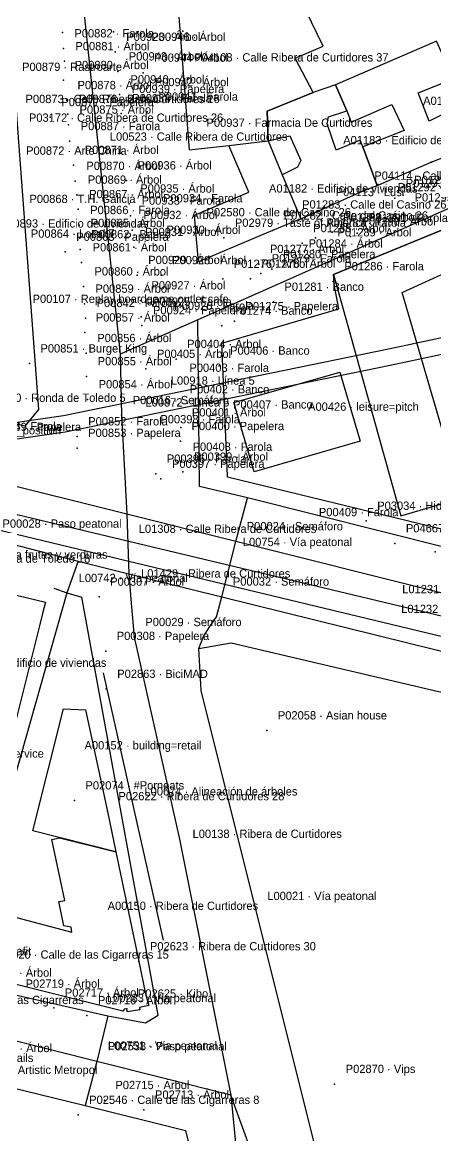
# Model space of a CAD drawing. Header units: metres. Extents: x 436207 to 441321, y 4465685 to 4475088.
# Drawn here: x 439980.8 to 440055.5, y 4472930.3 to 4473131.6 of the extents above; entities that cross this region are included whole.
import ezdxf

# ---------------------------------------------------------------- set-up
doc = ezdxf.new("R2010")
doc.units = ezdxf.units.M
for name, color, linetype, true_color in [('G_A_EDI', 7, 'CONTINUOUS', 0xa4a4a4), ('G_A_VER', 7, 'CONTINUOUS', 0x4d745d), ('G_L_EQU', 7, 'CONTINUOUS', 0x8e5aa4), ('G_L_TRA', 7, 'CONTINUOUS', 0x376b91), ('G_L_VER', 7, 'CONTINUOUS', 0x4d745d), ('G_L_VIA', 7, 'CONTINUOUS', 0x555555), ('G_P_ACC', 7, 'CONTINUOUS', 0xe68241), ('G_P_COM', 7, 'CONTINUOUS', 0xce3b37), ('G_P_DIR', 7, 'CONTINUOUS', 0x756bb1), ('G_P_EQU', 7, 'CONTINUOUS', 0x8e5aa4), ('G_P_INF', 7, 'CONTINUOUS', 0x777777), ('G_P_MOB', 7, 'CONTINUOUS', 0x268c9e), ('G_P_UMB', 7, 'CONTINUOUS', 0x9e6a39), ('G_P_VER', 7, 'CONTINUOUS', 0x4d745d), ('T_A_EDI', 7, 'CONTINUOUS', 0xa4a4a4), ('T_A_VER', 7, 'CONTINUOUS', 0x4d745d), ('T_L_TRA', 7, 'CONTINUOUS', 0x376b91), ('T_L_VER', 7, 'CONTINUOUS', 0x4d745d), ('T_L_VIA', 7, 'CONTINUOUS', 0x555555), ('T_P_ACC', 7, 'CONTINUOUS', 0xe68241), ('T_P_COM', 7, 'CONTINUOUS', 0xce3b37), ('T_P_DIR', 7, 'CONTINUOUS', 0x756bb1), ('T_P_EQU', 7, 'CONTINUOUS', 0x8e5aa4), ('T_P_INF', 7, 'CONTINUOUS', 0x777777), ('T_P_MOB', 7, 'CONTINUOUS', 0x268c9e), ('T_P_TRA', 7, 'CONTINUOUS', 0x376b91), ('T_P_UMB', 7, 'CONTINUOUS', 0x9e6a39), ('T_P_VER', 7, 'CONTINUOUS', 0x4d745d)]:
    doc.layers.add(name, color=color, linetype=linetype, true_color=true_color)

msp = doc.modelspace()

# ---------------------------------------------------------------- linework, layer by layer
at = {"layer": 'G_A_EDI'}
for points in [[(440015.2, 4473172.23), (440006.21, 4473169.87), (440009.89, 4473122.51), (440010.98, 4473108.52), (440018.15, 4473109.34), (440025.25, 4473110.14), (440025.07, 4473115.53), (440033.38, 4473118.9), (440030.15, 4473125.11), (440035.17, 4473127.31), (440022.6, 4473153.27), (440022.5, 4473153.63)], [(439959.33, 4473064.05), (439958.72, 4473073.33), (439968.75, 4473070.81), (439969.41, 4473073.37), (439964.21, 4473146.05), (439958.36, 4473149.78), (439949.26, 4473147.28), (439948.34, 4473154.88), (439965.04, 4473159.39), (439973.85, 4473161.78), (439976.39, 4473160.07), (439980, 4473111.61), (439983.74, 4473061.61), (439981.23, 4473058.6), (439971.71, 4473060.98)], [(440044.93, 4473102.09), (440054.72, 4473106.34), (440063.55, 4473109.83), (440060.55, 4473116.81), (440054.33, 4473113.74), (440052.34, 4473118.86), (440058.74, 4473121.35), (440055.67, 4473128.2), (440037.41, 4473120.32), (440039.48, 4473115.58), (440040.28, 4473113.56), (440047.6, 4473116.72), (440049.81, 4473112.06), (440042.35, 4473109.09)], [(440031.13, 4473096.06), (440042.44, 4473101.13), (440044.93, 4473102.09), (440042.35, 4473109.09), (440041.91, 4473110.26), (440037.55, 4473108.5), (440035.93, 4473113.23), (440036.17, 4473114.49), (440039.48, 4473115.58), (440037.41, 4473120.32), (440033.38, 4473118.9), (440025.07, 4473115.53), (440025.25, 4473110.14), (440029.16, 4473111.1), (440031.15, 4473106.6), (440030.54, 4473105.41), (440027.76, 4473104)], [(440012.67, 4473088.31), (440012.11, 4473094.52), (440011.94, 4473096.76), (440021.74, 4473100.88), (440018.15, 4473109.34), (440025.25, 4473110.14), (440027.76, 4473104), (440031.13, 4473096.06), (440026.06, 4473093.93)], [(440049.21, 4473042.4), (440060.31, 4473045.66), (440049.45, 4473082.74), (440059.35, 4473087.3), (440067.53, 4473056.74), (440079.04, 4473060.03), (440067.22, 4473098.35), (440037.09, 4473085.98)], [(439957.84, 4473033.5), (439961.32, 4473032.64), (439964.22, 4473031.92), (439978.22, 4473028.43), (439984.98, 4473026.76), (439984.53, 4473024.99), (439983.85, 4473022.25), (439977.57, 4472997.17), (439967.31, 4472999.72), (439961.08, 4473001.26), (439950.43, 4473003.91), (439956.69, 4473028.92), (439957.33, 4473031.45)], [(439997.7, 4472981.66), (439982.7, 4472985.44), (439988.22, 4473007.49), (439992.23, 4473007.33), (439996.19, 4472988.96)], [(439987.55, 4472984.19), (439997.7, 4472981.66), (440001.88, 4472961.83), (440003.1, 4472955.97), (440003.65, 4472953.85), (440001.98, 4472953.49), (440002.04, 4472953.09), (439999.74, 4472952.71), (439999.69, 4472953.28), (439999.2, 4472953.23), (439999, 4472952.84), (439976.01, 4472958.54), (439978.87, 4472970.01), (439989.78, 4472967.12), (439989.64, 4472968), (439988.3, 4472968.28), (439987.39, 4472972.67), (439988.46, 4472972.85), (439986.15, 4472983.89)]]:
    msp.add_lwpolyline(points, close=True, dxfattribs=at)
at = {"layer": 'G_A_VER'}
msp.add_lwpolyline([(440019.07, 4473062.84), (440038.22, 4473068.38), (440041.86, 4473055.9), (440022.71, 4473050.36)], close=True, dxfattribs=at)
at = {"layer": 'G_L_EQU'}
msp.add_lwpolyline([(440016.86, 4473073.6), (440038.04, 4473079.81), (440037.55, 4473082.31), (440037.24, 4473083.81), (440037.09, 4473085.98), (440067.22, 4473098.35), (440079.04, 4473060.03), (440078.42, 4473034.64), (440017.89, 4473049.39), (440017.91, 4473049.62), (440016.86, 4473073.6)], dxfattribs=at)
at = {"layer": 'G_L_TRA'}
for points in [[(440444.8, 4472980.12), (440428.01, 4472978.49), (440402.61, 4472976.46), (440385.77, 4472975.02), (440358.99, 4472973.71), (440313.17, 4472973.78), (440280.98, 4472975.69), (440250.57, 4472977.88), (439655.12, 4473120.1)], [(439654.56, 4473117.13), (440249.68, 4472974.22), (440280.5, 4472971.62), (440313.82, 4472969.65), (440357.08, 4472970.21), (440386.04, 4472971.57), (440423.39, 4472974.34), (440445.09, 4472976.11)], [(439973.58, 4473058.39), (439988.22, 4473060.51), (440047.32, 4473072.64), (440083.22, 4473080.28), (440107.82, 4473085.55), (440119.37, 4473087.18), (440129.72, 4473087.77), (440142.7, 4473087.36), (440152.81, 4473085.88), (440161.51, 4473083.73), (440169.73, 4473080.88), (440178.5, 4473076.98), (440186.61, 4473072.6), (440195.68, 4473066.6), (440203.59, 4473059.97)], [(439973.89, 4473055.45), (439988.53, 4473057.58), (440047.29, 4473069.6), (440084.11, 4473077.45), (440108.14, 4473082.5), (440119.56, 4473084.03), (440130.27, 4473084.81), (440142.57, 4473084.32), (440152.33, 4473082.93), (440160.68, 4473080.93), (440168.91, 4473078.04), (440177.79, 4473073.94), (440185.69, 4473069.75), (440194.28, 4473063.94), (440202.54, 4473057.15)]]:
    msp.add_lwpolyline(points, dxfattribs=at)
at = {"layer": 'G_L_VER'}
msp.add_lwpolyline([(440006.31, 4472965.66), (439995.46, 4473013.98)], dxfattribs=at)
at = {"layer": 'G_L_VIA'}
for points in [[(439987.72, 4473173.55), (439989.1, 4473160.3), (439998.5, 4473071.62), (439998.76, 4473060.56), (439999.67, 4473042.69)], [(440206.05, 4473159.72), (440201.7, 4473158.33), (440179.88, 4473148.99), (440153.05, 4473137.86), (440141.29, 4473132.98), (440091.2, 4473112.72), (440089.27, 4473111.86), (440012.51, 4473077.84), (439998.5, 4473071.62)], [(440313.17, 4472973.78), (440130.89, 4473018.18), (440021.53, 4473045.65), (440012.81, 4473047.68), (440012.51, 4473077.84)], [(439999.67, 4473042.69), (439949.83, 4473055.1), (439939.24, 4473057.51), (439930.22, 4473059.73), (439910.85, 4473064.5), (439883.33, 4473071.79)], [(439890.99, 4473059.57), (439922.63, 4473051.54), (439936.71, 4473047.97), (439940.04, 4473047.09), (439956.34, 4473042.97), (439975.22, 4473038.23), (439990.87, 4473034.21), (440000.03, 4473031.88)], [(440015.91, 4473024.15), (440016.87, 4473027.76), (440019.38, 4473037.76), (440021.53, 4473045.65)], [(439999.67, 4473042.69), (440000.03, 4473031.88)], [(440281.59, 4472972.77), (440129.12, 4473010.28), (440019.38, 4473037.76), (439999.67, 4473042.69)], [(439990.87, 4473034.21), (439988.87, 4473028.44), (439978.52, 4472992.04), (439945.91, 4472999.9), (439905.48, 4473010.65), (439897.71, 4473012.71)], [(440000.03, 4473031.88), (440016.87, 4473027.76), (440117.78, 4473002.8), (440127.19, 4473000.5), (440234.17, 4472974.55), (440279.66, 4472963.25), (440307.72, 4472955.98)], [(440000.03, 4473031.88), (440000.5, 4473026.57)], [(439986.49, 4473029.32), (439988.87, 4473028.44), (439991.54, 4473027.65)], [(439907.67, 4472972.08), (439913.9, 4472970.66), (439996.24, 4472951.98), (440003.1, 4472950.75), (440005.38, 4472952.1), (439991.54, 4473027.65)], [(440000.5, 4473026.57), (440001.05, 4473020.44), (440009.23, 4472983.93), (440018.47, 4472937.68)], [(440036.49, 4472917.25), (440013.15, 4473010.78), (440012.74, 4473018.37), (440013.54, 4473020.56), (440014.7, 4473022.39), (440015.91, 4473024.15)], [(440012.74, 4473018.37), (440018.56, 4473019.4), (440108.74, 4472998.25), (440112.75, 4472994.96)], [(440018.47, 4472937.68), (439994.26, 4472943.76), (439914.84, 4472963.75), (439903.61, 4472966.57)], [(440011.89, 4472830.63), (439937.98, 4472802.8), (439934.7, 4472801.56), (439931.04, 4472803.91), (439928.54, 4472805.52), (439910.82, 4472951.27), (439913.59, 4472955), (439914.74, 4472954.72), (439992.17, 4472935.8), (440010.28, 4472931.27), (440014.98, 4472912.34), (440024.57, 4472867.14)], [(439996.24, 4472951.98), (439994.26, 4472943.76), (439992.17, 4472935.8)], [(440018.47, 4472937.68), (440020.84, 4472913.68), (440022.63, 4472892.77), (440035.53, 4472841.03), (440038.5, 4472830.55)], [(440048.71, 4472834.61), (440045.58, 4472846.37), (440031.24, 4472903.51), (440026.73, 4472915.02), (440018.47, 4472937.68)]]:
    msp.add_lwpolyline(points, dxfattribs=at)
at = {"layer": 'G_P_ACC'}
for p in [(439988.22, 4473126.86), (439998.67, 4473115.13), (440003.4, 4473115.42), (439989.36, 4473110.09), (440048.13, 4473099.79), (440000.37, 4473096.62), (440004.24, 4473097.04), (439991.07, 4473094.92), (440033.78, 4473092.64), (440041.36, 4473093.5), (440023.9, 4473086.18), (440037.02, 4473084.76), (440002.28, 4473078.35), (439992.23, 4473078.12), (440006.27, 4473077.61), (440009.01, 4473066.4), (439998.76, 4473060.56), (439990.72, 4473056.72), (440003.76, 4473057.1), (440009.59, 4473052.13), (440004.93, 4473049.97), (440032.42, 4473040.31), (440019.38, 4473037.76), (440055.42, 4473035.89), (440016.87, 4473027.76), (440001.05, 4473020.44), (439994.26, 4472943.76)]:
    msp.add_point(p, dxfattribs=at)
at = {"layer": 'G_P_COM'}
for p in [(440009.84, 4473129.99), (440029.39, 4473095.92), (440017.24, 4473092.62), (439999.69, 4472953.28)]:
    msp.add_point(p, dxfattribs=at)
at = {"layer": 'G_P_DIR'}
for p in [(439996.19, 4472988.96), (440001.88, 4472961.83), (439990.89, 4472934.07)]:
    msp.add_point(p, dxfattribs=at)
at = {"layer": 'G_P_EQU'}
for p in [(439995.96, 4473011.08), (440025, 4473003.57), (439990.22, 4472990.91)]:
    msp.add_point(p, dxfattribs=at)
at = {"layer": 'G_P_INF'}
msp.add_point((440042.97, 4473041.46), dxfattribs=at)
at = {"layer": 'G_P_MOB'}
for p in [(439998.59, 4473116.81), (439985.86, 4473114.43), (439989.03, 4473115.01), (439991.26, 4473090.55), (439988.55, 4473090.09), (440025.92, 4473086.95), (440026.19, 4473081.05), (440002.42, 4473076.81), (440016.89, 4473076.73), (440019.16, 4473077.54), (440016.37, 4473069.51), (440009.06, 4473062.52), (440016.9, 4473059.76), (439990.71, 4473054.64), (440009.4, 4473055.87), (440005.86, 4473049.05), (440048.15, 4473037.39), (439995.88, 4473017.93)]:
    msp.add_point(p, dxfattribs=at)
at = {"layer": 'G_P_UMB'}
for p in [(440009.89, 4473122.51), (440012.1, 4473110.7), (440054.72, 4473106.34), (440042.44, 4473101.13), (440035.46, 4473098.17), (440012.11, 4473094.52), (440026.06, 4473093.93), (439982.08, 4473069.9), (440037.27, 4472939.65)]:
    msp.add_point(p, dxfattribs=at)
at = {"layer": 'G_P_VER'}
for p in [(439988.05, 4473129.74), (439997.27, 4473129.88), (440001.71, 4473129.9), (439988.4, 4473124.54), (439997.59, 4473126.24), (440002.14, 4473126.22), (439998.05, 4473122.69), (439988.26, 4473121.13), (440002.64, 4473122.46), (439998.35, 4473118.53), (439988.79, 4473117.5), (440002.75, 4473118.04), (439989.15, 4473113.08), (439990.08, 4473105.79), (439990.38, 4473102.9), (439999.64, 4473102.99), (439990.65, 4473100.41), (440049.65, 4473100.36), (440055.09, 4473101.89), (440000.13, 4473098.81), (440046.66, 4473099.03), (440054.41, 4473099.22), (439990.89, 4473097.79), (440049.73, 4473097.2), (439991.17, 4473092.57), (440000.67, 4473094.02), (440036.81, 4473093.63), (440040.15, 4473092.87), (440000.97, 4473090.96), (440004.87, 4473091.34), (440031.39, 4473091.65), (440035.78, 4473090.89), (440030.56, 4473088.87), (439991.52, 4473088.17), (440023.57, 4473087.89), (440001.57, 4473085.89), (440005.88, 4473085.86), (440017.03, 4473085.2), (440022.03, 4473085.24), (439991.85, 4473083.82), (439992.03, 4473080.7), (440002.14, 4473081.3), (439992.08, 4473075.5), (439992.36, 4473071.78), (440008.6, 4473070.71), (440003.15, 4473068.93), (439992.43, 4473067.59), (439992.6, 4473063.42), (440009.46, 4473058.34), (440009.84, 4473050.34), (439994.68, 4473027.74), (439986.49, 4472953.45), (439992.48, 4472952.08), (439995.63, 4472936.74), (440002.79, 4472935.01)]:
    msp.add_point(p, dxfattribs=at)

# ---------------------------------------------------------------- texts
at = {"layer": 'T_A_EDI'}
for s, p in [('A01184 · Edificio de viviendas', (440053.27, 4473116.66)), ('A01183 · Edificio de viviendas', (440038.82, 4473109.55)), ('A01182 · Edificio de viviendas', (440025.4, 4473100.82)), ('A00893 · Edificio de viviendas', (439976.74, 4473094.49)), ('A00154 · Edificio de viviendas', (439969.14, 4473015.08)), ('A00152 · building=retail', (439992.05, 4473000.15)), ('A00150 · Ribera de Curtidores', (439996.23, 4472971.14))]:
    msp.add_text(s, height=1.5, dxfattribs=at).set_placement(p)
at = {"layer": 'T_A_VER'}
msp.add_text('A00426 · leisure=pitch', height=1.5, dxfattribs=at).set_placement((440032.47, 4473061.37))
at = {"layer": 'T_L_TRA'}
for s, p in [('L00918 · Línea 5', (440007.65, 4473066.09)), ('L00872 · Línea 5', (440003.07, 4473062.14)), ('L01231 · Línea Móstoles-Parla', (440049.49, 4473028.39)), ('L01232 · Línea Móstoles-Parla', (440049.31, 4473024.81))]:
    msp.add_text(s, height=1.5, dxfattribs=at).set_placement(p)
at = {"layer": 'T_L_VER'}
msp.add_text('L00674 · Alineación de árboles', height=1.5, dxfattribs=at).set_placement((440002.89, 4472991.82))
at = {"layer": 'T_L_VIA'}
for s, p in [('L00523 · Calle Ribera de Curtidores', (439996.63, 4473110.19)), ('L01308 · Calle Ribera de Curtidores', (440001.85, 4473039.29)), ('L00754 · Vía peatonal', (440020.67, 4473036.91)), ('L00742 · Vía peatonal', (439990.99, 4473030.4)), ('L01429 · Ribera de Curtidores', (440002.27, 4473031.22)), ('L01336 · highway=service', (439961.33, 4472998.67)), ('L00138 · Ribera de Curtidores', (440011.58, 4472984.16)), ('L00021 · Vía peatonal', (440025.1, 4472972.92)), ('L01335 · Calle de las Cigarreras', (439963.04, 4472954.12)), ('L00283 · Vía peatonal', (439996.1, 4472954.47)), ('L00751 · Vía peatonal', (439996.28, 4472945.87))]:
    msp.add_text(s, height=1.5, dxfattribs=at).set_placement(p)
at = {"layer": 'T_P_ACC'}
for s, p in [('P00882 · Farola', (439990.22, 4473128.86)), ('P00938 · Farola', (440000.67, 4473117.13)), ('P00941 · Farola', (440005.4, 4473117.42)), ('P00887 · Farola', (439991.36, 4473112.09)), ('P01293 · Farola', (440050.13, 4473101.79)), ('P00934 · Farola', (440006.24, 4473099.04)), ('P00866 · Farola', (439993.07, 4473096.92)), ('P00933 · Farola', (440002.37, 4473098.62)), ('P01291 · Farola', (440043.36, 4473095.5)), ('P01287 · Farola', (440035.78, 4473094.64)), ('P01279 · Farola', (440025.9, 4473088.18)), ('P01286 · Farola', (440039.02, 4473086.76)), ('P00842 · Farola', (439994.23, 4473080.12)), ('P00925 · Farola', (440004.28, 4473080.35)), ('P00926 · Farola', (440008.27, 4473079.61)), ('P00403 · Farola', (440011.01, 4473068.4)), ('P00016 · Semáforo', (440000.76, 4473062.56)), ('P00852 · Farola', (439992.72, 4473058.72)), ('P00398 · Farola', (440005.76, 4473059.1)), ('P00848 · Farola', (439973.56, 4473057.82)), ('P00408 · Farola', (440011.59, 4473054.13)), ('P00396 · Farola', (440006.93, 4473051.97)), ('P00409 · Farola', (440034.42, 4473042.31)), ('P00028 · Paso peatonal', (439977.22, 4473040.23)), ('P00024 · Semáforo', (440021.38, 4473039.76)), ('P00032 · Semáforo', (440018.87, 4473029.76)), ('P00029 · Semáforo', (440003.05, 4473022.44)), ('P02538 · Paso peatonal', (439996.26, 4472945.76))]:
    msp.add_text(s, height=1.5, dxfattribs=at).set_placement(p)
at = {"layer": 'T_P_COM'}
for s, p in [('P00879 · Rastroarte', (439980.76, 4473122.8)), ('P00873 · Calle Ribera de Curtidores 26', (439981.38, 4473116.99)), ('P00872 · Arte China', (439981.49, 4473107.65)), ('P00868 · T.H. Galicia', (439982.09, 4473098.92)), ('P01283 · Calle del Casino 26', (440031.39, 4473097.92)), ('P02979 · Taste of America', (440019.24, 4473094.62)), ('P00864 · Local 7', (439982.34, 4473092.65)), ('P00107 · Replay boardgame outlet cafe', (439982.66, 4473080.86)), ('P02858 · La canela frutas y verduras', (439963.32, 4473034.64)), ('P02625 · Kibo', (440001.69, 4472955.28)), ('P02763 · Twenty Nails', (439962.62, 4472943.65))]:
    msp.add_text(s, height=1.5, dxfattribs=at).set_placement(p)
at = {"layer": 'T_P_DIR'}
for s, p in [('P02621 · Ronda de Toledo 18', (439966.22, 4473033.92)), ('P02622 · Ribera de Curtidores 28', (439998.19, 4472990.96)), ('P02620 · Calle de las Cigarreras 15', (439975.4, 4472962.33)), ('P02623 · Ribera de Curtidores 30', (440003.88, 4472963.83)), ('P02546 · Calle de las Cigarreras 8', (439992.89, 4472936.07))]:
    msp.add_text(s, height=1.5, dxfattribs=at).set_placement(p)
at = {"layer": 'T_P_EQU'}
for s, p in [('P02863 · BiciMAD', (439997.96, 4473013.08)), ('P02058 · Asian house', (440027, 4473005.57)), ('P02074 · #Porneats', (439992.22, 4472992.91)), ('P02522 · Artistic Metropol', (439971.28, 4472941.48))]:
    msp.add_text(s, height=1.5, dxfattribs=at).set_placement(p)
at = {"layer": 'T_P_INF'}
msp.add_text('P03034 · Hidrante', height=1.5, dxfattribs=at).set_placement((440044.97, 4473043.46))
at = {"layer": 'T_P_MOB'}
for s, p in [('P00876 · Banco', (439991.03, 4473117.01)), ('P00939 · Papelera', (440000.59, 4473118.81)), ('P00877 · Papelera', (439987.86, 4473116.43)), ('P00863 · Papelera', (439990.55, 4473092.09)), ('P00862 · Banco', (439993.26, 4473092.55)), ('P01280 · Papelera', (440027.92, 4473088.95)), ('P01281 · Banco', (440028.19, 4473083.05)), ('P00924 · Papelera', (440004.42, 4473078.81)), ('P01274 · Banco', (440018.89, 4473078.73)), ('P01275 · Papelera', (440021.16, 4473079.54)), ('P00406 · Banco', (440018.37, 4473071.51)), ('P00402 · Banco', (440011.06, 4473064.52)), ('P00407 · Banco', (440018.9, 4473061.76)), ('P00849 · Papelera', (439974.7, 4473057.71)), ('P00853 · Papelera', (439992.71, 4473056.64)), ('P00400 · Papelera', (440011.4, 4473057.87)), ('P00397 · Papelera', (440007.86, 4473051.05)), ('P04667 · Reciclaje', (440050.15, 4473039.39)), ('P00308 · Papelera', (439997.88, 4473019.93))]:
    msp.add_text(s, height=1.5, dxfattribs=at).set_placement(p)
at = {"layer": 'T_P_TRA'}
msp.add_text('P04931 · public_transport=stop_position', height=1.5, dxfattribs=at).set_placement((439951.83, 4473057.1))
at = {"layer": 'T_P_UMB'}
for s, p in [('P04108 · Calle Ribera de Curtidores 37', (440011.89, 4473124.51)), ('P03172 · Calle Ribera de Curtidores 26', (439982, 4473113.61)), ('P00937 · Farmacia De Curtidores', (440014.1, 4473112.7)), ('P04114 · Calle del Casino 22', (440044.44, 4473103.13)), ('P04113 · Lusi', (440037.46, 4473100.17)), ('P02580 · Calle del Casino 26', (440014.11, 4473096.52)), ('P01282 · Calle del Casino 26', (440028.06, 4473095.93)), ('P00851 · Burger King', (439984.08, 4473071.9)), ('P00850 · Ronda de Toledo 5', (439973.71, 4473062.98)), ('P02870 · Vips', (440039.27, 4472941.65))]:
    msp.add_text(s, height=1.5, dxfattribs=at).set_placement(p)
at = {"layer": 'T_P_VER'}
for s, p in [('P00923 · Árbol', (439999.59, 4473128.24)), ('P00946 · Árbol', (440004.14, 4473128.22)), ('P00881 · Árbol', (439990.4, 4473126.54)), ('P00943 · Árbol', (440000.05, 4473124.69)), ('P00880 · Árbol', (439990.26, 4473123.13)), ('P00944 · Árbol', (440004.64, 4473124.46)), ('P00878 · Árbol', (439990.79, 4473119.5)), ('P00940 · Árbol', (440000.35, 4473120.53)), ('P00942 · Árbol', (440004.75, 4473120.04)), ('P00875 · Árbol', (439991.15, 4473115.08)), ('P00871 · Árbol', (439992.08, 4473107.79)), ('P00870 · Árbol', (439992.38, 4473104.9)), ('P00936 · Árbol', (440001.64, 4473104.99)), ('P00869 · Árbol', (439992.65, 4473102.41)), ('P00935 · Árbol', (440002.13, 4473100.81)), ('P01292 · Árbol', (440048.66, 4473101.03)), ('P01294 · Árbol', (440051.65, 4473102.36)), ('P00867 · Árbol', (439992.89, 4473099.79)), ('P01295 · Árbol', (440051.73, 4473099.2)), ('P00865 · Árbol', (439993.17, 4473094.57)), ('P00932 · Árbol', (440002.67, 4473096.02)), ('P01288 · Árbol', (440038.81, 4473095.63)), ('P01290 · Árbol', (440042.15, 4473094.87)), ('P00931 · Árbol', (440002.97, 4473092.96)), ('P00930 · Árbol', (440006.87, 4473093.34)), ('P01285 · Árbol', (440033.39, 4473093.65)), ('P01289 · Árbol', (440037.78, 4473092.89)), ('P01284 · Árbol', (440032.56, 4473090.87)), ('P00861 · Árbol', (439993.52, 4473090.17)), ('P01277 · Árbol', (440025.57, 4473089.89)), ('P00929 · Árbol', (440003.57, 4473087.89)), ('P00928 · Árbol', (440007.88, 4473087.86)), ('P01276 · Árbol', (440019.03, 4473087.2)), ('P01278 · Árbol', (440024.03, 4473087.24)), ('P00860 · Árbol', (439993.85, 4473085.82)), ('P00859 · Árbol', (439994.03, 4473082.7)), ('P00927 · Árbol', (440004.14, 4473083.3)), ('P00857 · Árbol', (439994.08, 4473077.5)), ('P00856 · Árbol', (439994.36, 4473073.78)), ('P00404 · Árbol', (440010.6, 4473072.71)), ('P00405 · Árbol', (440005.15, 4473070.93)), ('P00855 · Árbol', (439994.43, 4473069.59)), ('P00854 · Árbol', (439994.6, 4473065.42)), ('P00401 · Árbol', (440011.46, 4473060.34)), ('P00399 · Árbol', (440011.84, 4473052.34)), ('P00307 · Árbol', (439996.68, 4473029.74)), ('P02524 · Altafit', (439968.69, 4472962.95)), ('P02722 · Árbol', (439972.73, 4472959.06)), ('P02719 · Árbol', (439981.4, 4472957.07)), ('P02717 · Árbol', (439988.49, 4472955.45)), ('P02716 · Árbol', (439994.48, 4472954.08)), ('P02718 · Árbol', (439972.8, 4472945.43)), ('P02715 · Árbol', (439997.63, 4472938.74)), ('P02713 · Árbol', (440004.79, 4472937.01))]:
    msp.add_text(s, height=1.5, dxfattribs=at).set_placement(p)

doc.saveas('drawing.dxf')
